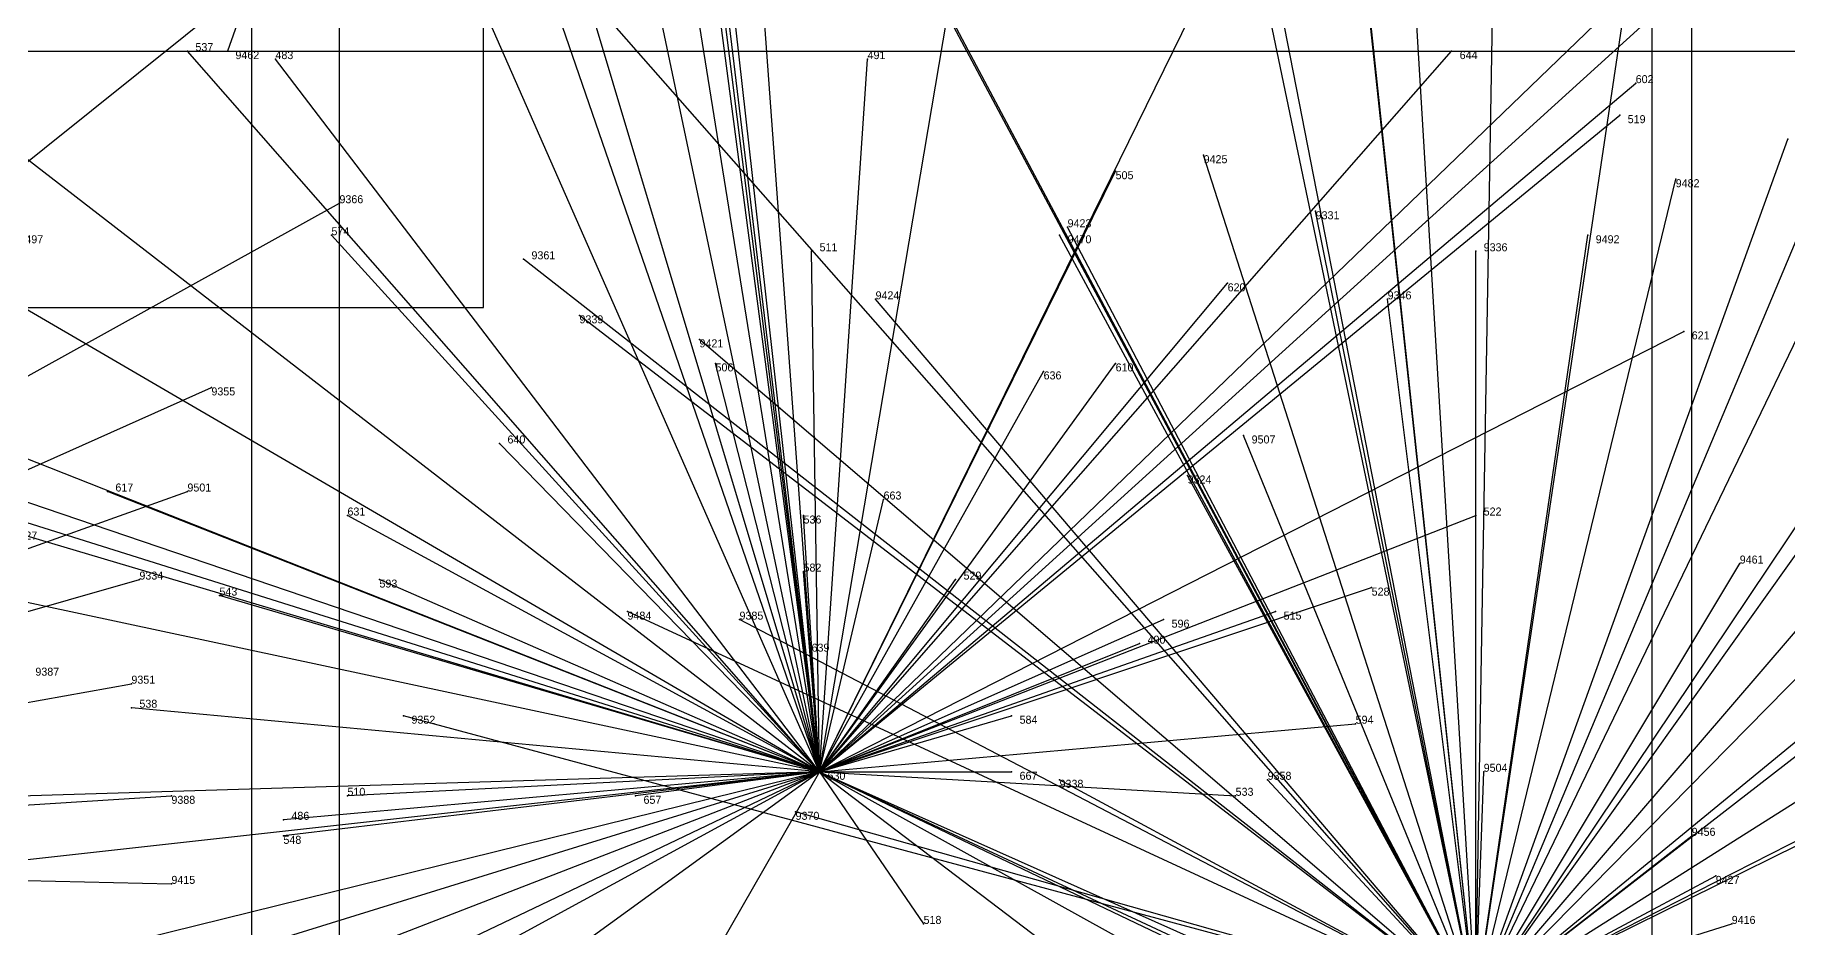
# Model space of a CAD drawing. Extents: x -0.07 to 1.1, y -0.07 to 1.1.
# Drawn here: x 0.514 to 0.733, y 0.1075 to 0.219 of the extents above; entities that cross this region are included whole.
import ezdxf

# ---------------------------------------------------------------- set-up
doc = ezdxf.new("R2010")
doc.units = 0
for name, color, linetype in [('Clients', 3, 'CONTINUOUS'), ('Facilities', 3, 'CONTINUOUS'), ('Facilities_lines', 3, 'CONTINUOUS'), ('Min_max_boxes', 1, 'CONTINUOUS'), ('Normals', 1, 'CONTINUOUS'), ('Source_points', 5, 'CONTINUOUS'), ('Text', 3, 'CONTINUOUS')]:
    doc.layers.add(name, color=color, linetype=linetype)

msp = doc.modelspace()

# ---------------------------------------------------------------- linework, layer by layer
at = {"layer": 'Clients', "color": 5}
for p in [(0.533, 0.217), (0.538, 0.217, 1), (0.691, 0.217), (0.544, 0.216), (0.618, 0.216), (0.714, 0.213), (0.712, 0.209), (0.733, 0.206, 1), (0.66, 0.204, 1), (0.649, 0.202), (0.719, 0.201, 1), (0.552, 0.198, 1), (0.643, 0.195, 1), (0.674, 0.197, 1), (0.551, 0.194), (0.642, 0.194, 1), (0.708, 0.194, 1), (0.575, 0.191, 1), (0.611, 0.192), (0.694, 0.192, 1), (0.663, 0.188), (0.619, 0.186, 1), (0.683, 0.186, 1), (0.582, 0.184, 1), (0.72, 0.182), (0.597, 0.181, 1), (0.599, 0.178), (0.649, 0.178), (0.64, 0.177), (0.536, 0.175, 1), (0.665, 0.169, 1), (0.572, 0.168), (0.658, 0.164, 1), (0.523, 0.162), (0.533, 0.162, 1), (0.62, 0.161), (0.553, 0.159), (0.61, 0.159), (0.694, 0.159), (0.61, 0.152), (0.727, 0.153, 1), (0.527, 0.151, 1), (0.537, 0.149), (0.557, 0.151), (0.629, 0.151), (0.681, 0.15), (0.588, 0.147, 1), (0.669, 0.147), (0.602, 0.146, 1), (0.655, 0.146), (0.652, 0.143), (0.611, 0.142), (0.526, 0.138, 1), (0.526, 0.135), (0.56, 0.134, 1), (0.636, 0.134), (0.679, 0.133), (0.636, 0.127), (0.642, 0.126, 1), (0.668, 0.126, 1), (0.695, 0.127, 1), (0.531, 0.124, 1), (0.553, 0.124), (0.589, 0.124), (0.664, 0.124), (0.545, 0.121), (0.609, 0.122, 1), (0.545, 0.119), (0.721, 0.119, 1), (0.724, 0.114, 1), (0.531, 0.113, 1), (0.625, 0.108), (0.726, 0.108, 1)]:
    msp.add_point(p, dxfattribs=at)
at = {"layer": 'Facilities', "color": 3}
msp.add_point((0.612, 0.127), dxfattribs=at)
at = {"layer": 'Facilities_lines', "color": 3}
for p, q in [((0.59, 0.364, 1), (0.538, 0.217, 1)), ((0.612, 0.127), (0.59, 0.294)), ((0.612, 0.127), (0.591, 0.294)), ((0.612, 0.127), (0.594, 0.287)), ((0.612, 0.127), (0.594, 0.276)), ((0.694, 0.098, 1), (0.675, 0.276, 1)), ((0.694, 0.098, 1), (0.697, 0.273, 1)), ((0.612, 0.127), (0.563, 0.269)), ((0.612, 0.127), (0.636, 0.269)), ((0.612, 0.127), (0.553, 0.261)), ((0.694, 0.098, 1), (0.66, 0.261, 1)), ((0.612, 0.127), (0.584, 0.26)), ((0.612, 0.127), (0.603, 0.25)), ((0.694, 0.098, 1), (0.678, 0.247, 1)), ((0.694, 0.098, 1), (0.616, 0.244, 1)), ((0.694, 0.098, 1), (0.716, 0.245, 1)), ((0.612, 0.127), (0.594, 0.239)), ((0.612, 0.127), (0.667, 0.239)), ((0.612, 0.127), (0.579, 0.237)), ((0.694, 0.098, 1), (0.62, 0.237, 1)), ((0.694, 0.098, 1), (0.667, 0.236, 1)), ((0.694, 0.098, 1), (0.576, 0.232, 1)), ((0.612, 0.127), (0.721, 0.232)), ((0.694, 0.098, 1), (0.686, 0.231, 1)), ((0.404, 0.116, 1), (0.539, 0.224, 1)), ((0.612, 0.127), (0.719, 0.224)), ((0.612, 0.127), (0.533, 0.217)), ((0.612, 0.127), (0.691, 0.217)), ((0.612, 0.127), (0.544, 0.216)), ((0.612, 0.127), (0.618, 0.216)), ((0.612, 0.127), (0.714, 0.213)), ((0.612, 0.127), (0.712, 0.209)), ((0.694, 0.098, 1), (0.733, 0.206, 1)), ((0.612, 0.127), (0.511, 0.205)), ((0.694, 0.098, 1), (0.66, 0.204, 1)), ((0.612, 0.127), (0.649, 0.202)), ((0.694, 0.098, 1), (0.719, 0.201, 1)), ((0.404, 0.116, 1), (0.552, 0.198, 1)), ((0.694, 0.098, 1), (0.736, 0.198, 1)), ((0.694, 0.098, 1), (0.643, 0.195, 1)), ((0.694, 0.098, 1), (0.674, 0.197, 1)), ((0.612, 0.127), (0.497, 0.194)), ((0.612, 0.127), (0.551, 0.194)), ((0.694, 0.098, 1), (0.642, 0.194, 1)), ((0.694, 0.098, 1), (0.708, 0.194, 1)), ((0.694, 0.098, 1), (0.575, 0.191, 1)), ((0.612, 0.127), (0.611, 0.192)), ((0.694, 0.098, 1), (0.694, 0.192, 1)), ((0.612, 0.127), (0.663, 0.188)), ((0.694, 0.098, 1), (0.619, 0.186, 1)), ((0.694, 0.098, 1), (0.683, 0.186, 1)), ((0.694, 0.098, 1), (0.736, 0.185, 1)), ((0.694, 0.098, 1), (0.756, 0.185, 1)), ((0.694, 0.098, 1), (0.582, 0.184, 1)), ((0.612, 0.127), (0.72, 0.182)), ((0.694, 0.098, 1), (0.597, 0.181, 1)), ((0.612, 0.127), (0.599, 0.178)), ((0.612, 0.127), (0.649, 0.178)), ((0.612, 0.127), (0.64, 0.177)), ((0.404, 0.116, 1), (0.536, 0.175, 1)), ((0.612, 0.127), (0.475, 0.17)), ((0.612, 0.127), (0.503, 0.17)), ((0.694, 0.098, 1), (0.665, 0.169, 1)), ((0.694, 0.098, 1), (0.755, 0.169, 1)), ((0.612, 0.127), (0.572, 0.168)), ((0.694, 0.098, 1), (0.741, 0.168, 1)), ((0.612, 0.127), (0.506, 0.163)), ((0.694, 0.098, 1), (0.658, 0.164, 1)), ((0.694, 0.098, 1), (0.758, 0.163, 1)), ((0.404, 0.116, 1), (0.533, 0.162, 1)), ((0.612, 0.127), (0.523, 0.162)), ((0.612, 0.127), (0.62, 0.161)), ((0.612, 0.127), (0.553, 0.159)), ((0.612, 0.127), (0.61, 0.159)), ((0.612, 0.127), (0.694, 0.159)), ((0.694, 0.098, 1), (0.789, 0.158, 1)), ((0.694, 0.098, 1), (0.812, 0.158, 1)), ((0.612, 0.127), (0.476, 0.156)), ((0.612, 0.127), (0.511, 0.157)), ((0.694, 0.098, 1), (0.766, 0.157, 1)), ((0.612, 0.127), (0.61, 0.152)), ((0.694, 0.098, 1), (0.727, 0.153, 1)), ((0.404, 0.116, 1), (0.527, 0.151, 1)), ((0.612, 0.127), (0.537, 0.149)), ((0.612, 0.127), (0.557, 0.151)), ((0.612, 0.127), (0.629, 0.151)), ((0.612, 0.127), (0.681, 0.15)), ((0.694, 0.098, 1), (0.588, 0.147, 1)), ((0.612, 0.127), (0.669, 0.147)), ((0.694, 0.098, 1), (0.602, 0.146, 1)), ((0.612, 0.127), (0.655, 0.146)), ((0.694, 0.098, 1), (0.756, 0.146, 1)), ((0.612, 0.127), (0.652, 0.143)), ((0.612, 0.127), (0.611, 0.142)), ((0.404, 0.116, 1), (0.526, 0.138, 1)), ((0.694, 0.098, 1), (0.775, 0.138, 1)), ((0.612, 0.127), (0.526, 0.135)), ((0.694, 0.098, 1), (0.56, 0.134, 1)), ((0.612, 0.127), (0.636, 0.134)), ((0.612, 0.127), (0.679, 0.133)), ((0.612, 0.127), (0.466, 0.091)), ((0.612, 0.127), (0.475, 0.074)), ((0.612, 0.127), (0.48, 0.123)), ((0.612, 0.127), (0.486, 0.088)), ((0.612, 0.127), (0.503, 0.075)), ((0.612, 0.127), (0.504, 0.115)), ((0.612, 0.127), (0.509, 0.071)), ((0.612, 0.127), (0.545, 0.121)), ((0.612, 0.127), (0.545, 0.119)), ((0.612, 0.127), (0.553, 0.124)), ((0.612, 0.127), (0.572, 0.098)), ((0.612, 0.127), (0.589, 0.087)), ((0.612, 0.127), (0.589, 0.124)), ((0.612, 0.127), (0.666, 0.086)), ((0.612, 0.127), (0.686, 0.094)), ((0.612, 0.127), (0.664, 0.124)), ((0.612, 0.127), (0.668, 0.096)), ((0.612, 0.127), (0.7, 0.085)), ((0.612, 0.127), (0.625, 0.108)), ((0.612, 0.127), (0.7, 0.086)), ((0.612, 0.127), (0.636, 0.127)), ((0.694, 0.098, 1), (0.642, 0.126, 1)), ((0.694, 0.098, 1), (0.668, 0.126, 1)), ((0.694, 0.098, 1), (0.695, 0.127, 1)), ((0.404, 0.116, 1), (0.531, 0.124, 1)), ((0.694, 0.098, 1), (0.609, 0.122, 1)), ((0.694, 0.098, 1), (0.721, 0.119, 1)), ((0.404, 0.116, 1), (0.531, 0.113, 1)), ((0.694, 0.098, 1), (0.724, 0.114, 1)), ((0.694, 0.098, 1), (0.726, 0.108, 1))]:
    msp.add_line(p, q, dxfattribs=at)
at = {"layer": 'Min_max_boxes', "color": 1}
for p, q in [((0.57, 0.185), (0.57, 0.428)), ((0.57, 0.185), (0.57, 0.428)), ((0.552, 0.061, 1), (0.552, 0.297, 1)), ((0.552, 0.061, 1), (0.552, 0.297, 1)), ((0.721, 0.071), (0.721, 0.294)), ((0.721, 0.071), (0.721, 0.294)), ((0.541, 0.276, 1), (0.541, 0.075, 1)), ((0.541, 0.276, 1), (0.541, 0.075, 1)), ((0.716, 0.256), (0.716, 0.081)), ((0.716, 0.256), (0.716, 0.081)), ((0.476, 0.217, 1), (0.793, 0.217, 1)), ((0.476, 0.217, 1), (0.793, 0.217, 1)), ((0.154, 0.185), (0.57, 0.185)), ((0.154, 0.185), (0.57, 0.185)), ((0.57, 0.185), (0.57, 0.185))]:
    msp.add_line(p, q, dxfattribs=at)
at = {"layer": 'Normals', "color": 1}
for p, q in [((0.533, 0.217), (0.533, 0.217, 0.1)), ((0.538, 0.217, 1), (0.538, 0.217, 1.1)), ((0.691, 0.217), (0.691, 0.217, 0.1)), ((0.544, 0.216), (0.544, 0.216, 0.1)), ((0.618, 0.216), (0.618, 0.216, 0.1)), ((0.714, 0.213), (0.714, 0.213, 0.1)), ((0.712, 0.209), (0.712, 0.209, 0.1)), ((0.733, 0.206, 1), (0.733, 0.206, 1.1)), ((0.66, 0.204, 1), (0.66, 0.204, 1.1)), ((0.649, 0.202), (0.649, 0.202, 0.1)), ((0.719, 0.201, 1), (0.719, 0.201, 1.1)), ((0.552, 0.198, 1), (0.552, 0.198, 1.1)), ((0.643, 0.195, 1), (0.643, 0.195, 1.1)), ((0.674, 0.197, 1), (0.674, 0.197, 1.1)), ((0.551, 0.194), (0.551, 0.194, 0.1)), ((0.642, 0.194, 1), (0.642, 0.194, 1.1)), ((0.708, 0.194, 1), (0.708, 0.194, 1.1)), ((0.575, 0.191, 1), (0.575, 0.191, 1.1)), ((0.611, 0.192), (0.611, 0.192, 0.1)), ((0.694, 0.192, 1), (0.694, 0.192, 1.1)), ((0.663, 0.188), (0.663, 0.188, 0.1)), ((0.619, 0.186, 1), (0.619, 0.186, 1.1)), ((0.683, 0.186, 1), (0.683, 0.186, 1.1)), ((0.582, 0.184, 1), (0.582, 0.184, 1.1)), ((0.72, 0.182), (0.72, 0.182, 0.1)), ((0.597, 0.181, 1), (0.597, 0.181, 1.1)), ((0.599, 0.178), (0.599, 0.178, 0.1)), ((0.649, 0.178), (0.649, 0.178, 0.1)), ((0.64, 0.177), (0.64, 0.177, 0.1)), ((0.536, 0.175, 1), (0.536, 0.175, 1.1)), ((0.665, 0.169, 1), (0.665, 0.169, 1.1)), ((0.572, 0.168), (0.572, 0.168, 0.1)), ((0.658, 0.164, 1), (0.658, 0.164, 1.1)), ((0.523, 0.162), (0.523, 0.162, 0.1)), ((0.533, 0.162, 1), (0.533, 0.162, 1.1)), ((0.62, 0.161), (0.62, 0.161, 0.1)), ((0.553, 0.159), (0.553, 0.159, 0.1)), ((0.61, 0.159), (0.61, 0.159, 0.1)), ((0.694, 0.159), (0.694, 0.159, 0.1)), ((0.61, 0.152), (0.61, 0.152, 0.1)), ((0.727, 0.153, 1), (0.727, 0.153, 1.1)), ((0.527, 0.151, 1), (0.527, 0.151, 1.1)), ((0.537, 0.149), (0.537, 0.149, 0.1)), ((0.557, 0.151), (0.557, 0.151, 0.1)), ((0.629, 0.151), (0.629, 0.151, 0.1)), ((0.681, 0.15), (0.681, 0.15, 0.1)), ((0.588, 0.147, 1), (0.588, 0.147, 1.1)), ((0.669, 0.147), (0.669, 0.147, 0.1)), ((0.602, 0.146, 1), (0.602, 0.146, 1.1)), ((0.655, 0.146), (0.655, 0.146, 0.1)), ((0.652, 0.143), (0.652, 0.143, 0.1)), ((0.611, 0.142), (0.611, 0.142, 0.1)), ((0.526, 0.138, 1), (0.526, 0.138, 1.1)), ((0.526, 0.135), (0.526, 0.135, 0.1)), ((0.56, 0.134, 1), (0.56, 0.134, 1.1)), ((0.636, 0.134), (0.636, 0.134, 0.1)), ((0.679, 0.133), (0.679, 0.133, 0.1)), ((0.612, 0.127), (0.612, 0.127, 0.1)), ((0.636, 0.127), (0.636, 0.127, 0.1)), ((0.642, 0.126, 1), (0.642, 0.126, 1.1)), ((0.668, 0.126, 1), (0.668, 0.126, 1.1)), ((0.695, 0.127, 1), (0.695, 0.127, 1.1)), ((0.531, 0.124, 1), (0.531, 0.124, 1.1)), ((0.553, 0.124), (0.553, 0.124, 0.1)), ((0.589, 0.124), (0.589, 0.124, 0.1)), ((0.664, 0.124), (0.664, 0.124, 0.1)), ((0.545, 0.121), (0.545, 0.121, 0.1)), ((0.609, 0.122, 1), (0.609, 0.122, 1.1)), ((0.545, 0.119), (0.545, 0.119, 0.1)), ((0.721, 0.119, 1), (0.721, 0.119, 1.1)), ((0.724, 0.114, 1), (0.724, 0.114, 1.1)), ((0.531, 0.113, 1), (0.531, 0.113, 1.1)), ((0.625, 0.108), (0.625, 0.108, 0.1)), ((0.726, 0.108, 1), (0.726, 0.108, 1.1))]:
    msp.add_line(p, q, dxfattribs=at)
at = {"layer": 'Source_points', "color": 5}
for p in [(0.533, 0.217), (0.538, 0.217, 1), (0.691, 0.217), (0.544, 0.216), (0.618, 0.216), (0.714, 0.213), (0.712, 0.209), (0.733, 0.206, 1), (0.66, 0.204, 1), (0.649, 0.202), (0.719, 0.201, 1), (0.552, 0.198, 1), (0.643, 0.195, 1), (0.674, 0.197, 1), (0.551, 0.194), (0.642, 0.194, 1), (0.708, 0.194, 1), (0.575, 0.191, 1), (0.611, 0.192), (0.694, 0.192, 1), (0.663, 0.188), (0.619, 0.186, 1), (0.683, 0.186, 1), (0.582, 0.184, 1), (0.72, 0.182), (0.597, 0.181, 1), (0.599, 0.178), (0.649, 0.178), (0.64, 0.177), (0.536, 0.175, 1), (0.665, 0.169, 1), (0.572, 0.168), (0.658, 0.164, 1), (0.523, 0.162), (0.533, 0.162, 1), (0.62, 0.161), (0.553, 0.159), (0.61, 0.159), (0.694, 0.159), (0.61, 0.152), (0.727, 0.153, 1), (0.527, 0.151, 1), (0.537, 0.149), (0.557, 0.151), (0.629, 0.151), (0.681, 0.15), (0.588, 0.147, 1), (0.669, 0.147), (0.602, 0.146, 1), (0.655, 0.146), (0.652, 0.143), (0.611, 0.142), (0.526, 0.138, 1), (0.526, 0.135), (0.56, 0.134, 1), (0.636, 0.134), (0.679, 0.133), (0.612, 0.127), (0.636, 0.127), (0.642, 0.126, 1), (0.668, 0.126, 1), (0.695, 0.127, 1), (0.531, 0.124, 1), (0.553, 0.124), (0.589, 0.124), (0.664, 0.124), (0.545, 0.121), (0.609, 0.122, 1), (0.545, 0.119), (0.721, 0.119, 1), (0.724, 0.114, 1), (0.531, 0.113, 1), (0.625, 0.108), (0.726, 0.108, 1)]:
    msp.add_point(p, dxfattribs=at)

# ---------------------------------------------------------------- texts
at = {"layer": 'Text', "color": 3}
for s, p in [('537', (0.534, 0.217)), ('9462', (0.539, 0.216, 1)), ('483', (0.544, 0.216)), ('491', (0.618, 0.216)), ('644', (0.692, 0.216)), ('602', (0.714, 0.213)), ('519', (0.713, 0.208)), ('9425', (0.66, 0.203, 1)), ('505', (0.649, 0.201)), ('9482', (0.719, 0.2, 1)), ('9366', (0.552, 0.198, 1)), ('574', (0.551, 0.194)), ('9423', (0.643, 0.195, 1)), ('9331', (0.674, 0.196, 1)), ('9497', (0.512, 0.193, 1)), ('511', (0.612, 0.192)), ('9470', (0.643, 0.193, 1)), ('9336', (0.695, 0.192, 1)), ('9492', (0.709, 0.193, 1)), ('9361', (0.576, 0.191, 1)), ('9424', (0.619, 0.186, 1)), ('620', (0.663, 0.187)), ('9346', (0.683, 0.186, 1)), ('9339', (0.582, 0.183, 1)), ('621', (0.721, 0.181)), ('9421', (0.597, 0.18, 1)), ('506', (0.599, 0.177)), ('610', (0.649, 0.177)), ('636', (0.64, 0.176)), ('9355', (0.536, 0.174, 1)), ('640', (0.573, 0.168)), ('9507', (0.666, 0.168, 1)), ('617', (0.524, 0.162)), ('9501', (0.533, 0.162, 1)), ('9324', (0.658, 0.163, 1)), ('631', (0.553, 0.159)), ('663', (0.62, 0.161)), ('522', (0.695, 0.159)), ('536', (0.61, 0.158)), ('527', (0.512, 0.156)), ('9461', (0.727, 0.153, 1)), ('9334', (0.527, 0.151, 1)), ('582', (0.61, 0.152)), ('529', (0.63, 0.151)), ('543', (0.537, 0.149)), ('593', (0.557, 0.15)), ('528', (0.681, 0.149)), ('9484', (0.588, 0.146, 1)), ('9385', (0.602, 0.146, 1)), ('515', (0.67, 0.146)), ('596', (0.656, 0.145)), ('639', (0.611, 0.142)), ('490', (0.653, 0.143)), ('9387', (0.514, 0.139, 1)), ('9351', (0.526, 0.138, 1)), ('538', (0.527, 0.135)), ('9352', (0.561, 0.133, 1)), ('584', (0.637, 0.133)), ('594', (0.679, 0.133)), ('9504', (0.695, 0.127, 1)), ('510', (0.553, 0.124)), ('630', (0.613, 0.126)), ('667', (0.637, 0.126)), ('9338', (0.642, 0.125, 1)), ('533', (0.664, 0.124)), ('9358', (0.668, 0.126, 1)), ('9388', (0.531, 0.123, 1)), ('657', (0.59, 0.123)), ('486', (0.546, 0.121)), ('9370', (0.609, 0.121, 1)), ('548', (0.545, 0.118)), ('9456', (0.721, 0.119, 1)), ('9415', (0.531, 0.113, 1)), ('9427', (0.724, 0.113, 1)), ('518', (0.625, 0.108)), ('9416', (0.726, 0.108, 1))]:
    msp.add_text(s, height=0.001, dxfattribs=at).set_placement(p)

doc.saveas('drawing.dxf')
